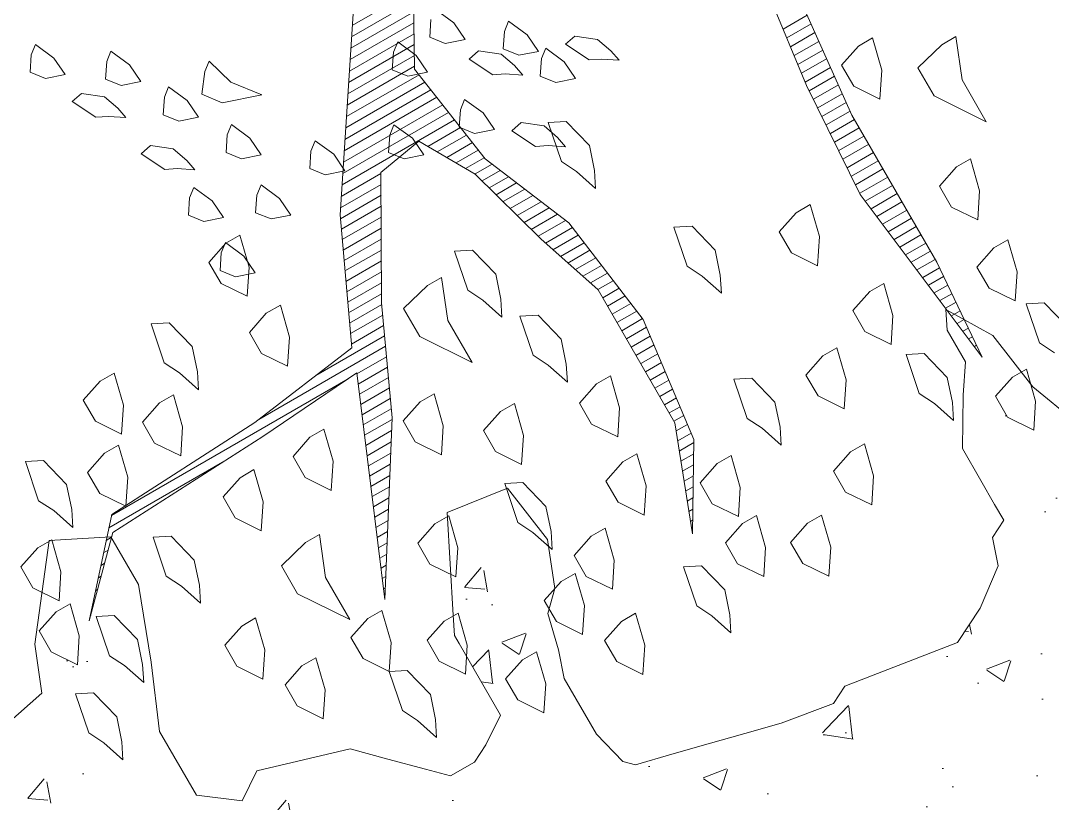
# Model space of a CAD drawing. Header units: metres. Extents: x 12093 to 20303, y 514 to 1412.
# Drawn here: x 19778.161 to 19779.715, y 688.11 to 689.29 of the extents above; entities that cross this region are included whole.
import ezdxf

# ---------------------------------------------------------------- set-up
doc = ezdxf.new("R2010")
doc.units = ezdxf.units.M
doc.layers.add('ARBOLES', color=52, linetype='Continuous', lineweight=13)
doc.layers.add('grass', color=64, linetype='Continuous', lineweight=13)
doc.layers.add('desnivel', color=9, linetype='Continuous')
pattern_1 = [(50, (19136.99335, 73.14804), (0.36436934, -0.03187817), [0.0381, -0.4191]), (355, (19136.99335, 73.14804), (-0.07048565, 0.38211329), [0.03048, -0.33528]), (100.451, (19137.0237, 73.1454), (0.293885, 0.35023338), [0.03238, -0.35618]), (46.1842, (19136.99335, 73.24964), (0.54215808, -0.08408466), [0.05715, -0.62865]), (96.6356, (19137.03853, 73.24264), (0.47480847, 0.4948511), [0.04857, -0.53427]), (351.184, (19136.99335, 73.24964), (0.4748092, 0.49485024), [0.04572, -0.50292]), (21, (19137.04415, 73.22424), (0.30322976, -0.20453104), [0.0381, -0.4191]), (326, (19137.04415, 73.22424), (0.12360406, 0.36837593), [0.03048, -0.33528]), (71.4514, (19137.06942, 73.2072), (0.42683298, 0.16384572), [0.03238, -0.35618]), (37.5, (19136.99335, 73.14804), (0.006177207, 0.169110078), [0, -0.331216, 0, -0.34036, 0, -0.33655]), (7.5, (19136.99335, 73.14804), (0.133639325, 0.20036115), [0, -0.194056, 0, -0.323596, 0, -0.12827]), (327.5, (19136.88007, 73.14804), (0.27118119, -0.011457488), [0, -0.127, 0, -0.39624, 0, -0.52578]), (317.5, (19136.82927, 73.14804), (0.29625836, 0.05085298), [0, -0.1651, 0, -0.263144, 0, -0.37338])]

# ---------------------------------------------------------------- blocks, each defined once
blk = doc.blocks.new('ghgfghgh')
at = {"layer": 'ARBOLES', "lineweight": 20}
for p, q in [((20001.78367, 663.41061), (20001.78628, 663.25253)), ((20002.11029, 663.41301), (20002.20167, 663.20867)), ((20002.15869, 663.23705), (20002.09035, 663.40149)), ((20001.71547, 663.11414), (20001.73329, 663.39038)), ((20001.72707, 663.29403), (20001.78504, 663.32749)), ((20001.72637, 663.2832), (20001.78521, 663.31717)), ((20001.72568, 663.27237), (20001.78538, 663.30684)), ((20002.13644, 663.2906), (20002.15917, 663.30372)), ((20001.72498, 663.26154), (20001.78555, 663.29651)), ((20002.13993, 663.28219), (20002.16287, 663.29544)), ((20001.72428, 663.25071), (20001.78572, 663.28619)), ((20002.14343, 663.27379), (20002.16658, 663.28715)), ((20002.14692, 663.26538), (20002.17028, 663.27887)), ((20001.72358, 663.23989), (20001.78589, 663.27586)), ((20002.15041, 663.25697), (20002.17399, 663.27058)), ((20001.72288, 663.22906), (20001.78606, 663.26554)), ((20002.15391, 663.24856), (20002.17769, 663.2623)), ((20001.72219, 663.21823), (20001.78623, 663.25521)), ((20001.78628, 663.25253), (20001.85332, 663.16713)), ((20002.1574, 663.24016), (20002.1814, 663.25401)), ((20001.72079, 663.19657), (20001.79608, 663.24004)), ((20001.72149, 663.2074), (20001.79045, 663.24722)), ((20002.16121, 663.23193), (20002.1851, 663.24572)), ((20001.72009, 663.18575), (20001.80171, 663.23287)), ((20002.20963, 663.13347), (20002.15869, 663.23705)), ((20002.1652, 663.22381), (20002.18881, 663.23744)), ((20002.1692, 663.21569), (20002.19251, 663.22915)), ((20001.71939, 663.17492), (20001.80734, 663.2257)), ((20002.17319, 663.20757), (20002.19622, 663.22087)), ((20001.718, 663.15326), (20001.81861, 663.21135)), ((20001.71869, 663.16409), (20001.81297, 663.21852)), ((20002.17718, 663.19945), (20002.19993, 663.21258)), ((20001.7173, 663.14243), (20001.82424, 663.20418)), ((20002.18118, 663.19133), (20002.20406, 663.20454)), ((20002.20167, 663.20867), (20002.28229, 663.06904)), ((20001.79882, 663.17907), (20001.82987, 663.197)), ((20001.8078, 663.17383), (20001.8355, 663.18983)), ((20002.18517, 663.18321), (20002.20857, 663.19672)), ((20001.79039, 663.18399), (20001.75434, 663.15431)), ((20001.84386, 663.1528), (20001.79039, 663.18399)), ((20001.81678, 663.1686), (20001.84113, 663.18265)), ((20002.18916, 663.17509), (20002.21309, 663.1889)), ((20002.19315, 663.16697), (20002.2176, 663.18109)), ((20001.82576, 663.16336), (20001.84676, 663.17548)), ((20002.19715, 663.15885), (20002.22211, 663.17327)), ((20001.83474, 663.15812), (20001.85239, 663.16831)), ((20001.84372, 663.15288), (20001.85981, 663.16217)), ((20001.85332, 663.16713), (20001.93263, 663.10653)), ((20002.20114, 663.15073), (20002.22663, 663.16545)), ((20001.7166, 663.13161), (20001.75434, 663.1534)), ((20001.75434, 663.15431), (20001.75489, 663.03051)), ((20001.90603, 663.09118), (20001.84386, 663.1528)), ((20001.85041, 663.14631), (20001.86758, 663.15623)), ((20001.85705, 663.13972), (20001.87536, 663.15029)), ((20002.20513, 663.14261), (20002.23114, 663.15763)), ((20001.7159, 663.12078), (20001.75439, 663.143)), ((20001.8637, 663.13314), (20001.88313, 663.14435)), ((20002.20913, 663.13449), (20002.23566, 663.14981)), ((20002.2144, 663.12711), (20002.24017, 663.14199)), ((20001.71581, 663.1103), (20001.75443, 663.1326)), ((20001.87035, 663.12655), (20001.8909, 663.13841)), ((20001.87699, 663.11996), (20001.89867, 663.13248)), ((20002.32555, 662.97876), (20002.20963, 663.13347)), ((20002.21985, 663.11983), (20002.24468, 663.13417)), ((20001.71667, 663.10037), (20001.75448, 663.1222)), ((20001.88364, 663.11337), (20001.90644, 663.12654)), ((20002.2253, 663.11256), (20002.2492, 663.12636)), ((20001.72651, 662.98753), (20001.71547, 663.11414)), ((20001.71754, 663.09045), (20001.75453, 663.1118)), ((20001.89029, 663.10679), (20001.91421, 663.1206)), ((20001.89693, 663.1002), (20001.92199, 663.11466)), ((20002.23075, 663.10528), (20002.25371, 663.11854)), ((20001.7184, 663.08052), (20001.75457, 663.10141)), ((20001.90358, 663.09361), (20001.92976, 663.10872)), ((20001.91052, 663.08719), (20001.93613, 663.10198)), ((20001.93263, 663.10653), (20002.00351, 663.01447)), ((20002.2362, 663.098), (20002.25823, 663.11072)), ((20002.24166, 663.09073), (20002.26274, 663.1029)), ((20001.91764, 663.08088), (20001.94169, 663.09476)), ((20002.24711, 663.08345), (20002.26726, 663.09508)), ((20001.71927, 663.0706), (20001.75462, 663.09101)), ((20001.96053, 663.04285), (20001.90603, 663.09118)), ((20001.92476, 663.07457), (20001.94725, 663.08755)), ((20002.25256, 663.07617), (20002.27177, 663.08726)), ((20001.72013, 663.06067), (20001.75467, 663.08061)), ((20001.93188, 663.06825), (20001.9528, 663.08033)), ((20001.939, 663.06194), (20001.95836, 663.07311)), ((20002.25801, 663.0689), (20002.27628, 663.07944)), ((20001.721, 663.05075), (20001.75471, 663.07021)), ((20001.94612, 663.05562), (20001.96392, 663.0659)), ((20002.26347, 663.06162), (20002.2808, 663.07162)), ((20002.26892, 663.05434), (20002.28491, 663.06357)), ((20002.28229, 663.06904), (20002.32555, 662.97876)), ((20001.72187, 663.04082), (20001.75476, 663.05981)), ((20001.95325, 663.04931), (20001.96947, 663.05868)), ((20002.27437, 663.04706), (20002.28882, 663.05541)), ((20001.72273, 663.0309), (20001.75481, 663.04942)), ((20001.96037, 663.043), (20001.97503, 663.05146)), ((20002.03347, 662.91652), (20001.96053, 663.04285)), ((20001.96494, 663.03521), (20001.98059, 663.04425)), ((20002.27982, 663.03979), (20002.29273, 663.04724)), ((20001.7236, 663.02097), (20001.75485, 663.03902)), ((20001.96945, 663.02739), (20001.98614, 663.03703)), ((20002.28528, 663.03251), (20002.29665, 663.03908)), ((20001.72446, 663.01105), (20001.75505, 663.02871)), ((20001.75489, 663.03051), (20001.7649, 662.92104)), ((20001.97397, 663.01958), (20001.9917, 663.02981)), ((20002.29073, 663.02523), (20002.30056, 663.03091)), ((20002.29618, 663.01796), (20002.30447, 663.02274)), ((20001.72533, 663.00112), (20001.75596, 663.01881)), ((20001.97848, 663.01176), (20001.99726, 663.0226)), ((20001.983, 663.00394), (20002.00281, 663.01538)), ((20002.00351, 663.01447), (20002.05163, 662.90041)), ((20002.30163, 663.01068), (20002.30839, 663.01458)), ((20001.72619, 662.9912), (20001.75687, 663.00891)), ((20001.98751, 662.99612), (20002.0066, 663.00714)), ((20002.30708, 663.0034), (20002.3123, 663.00641)), ((20001.69239, 662.96126), (20001.75777, 662.999)), ((20001.99202, 662.9883), (20002.01014, 662.99876)), ((20002.31254, 662.99613), (20002.31621, 662.99825)), ((20001.63446, 662.91665), (20001.72651, 662.98753)), ((20001.63826, 662.91958), (20001.75868, 662.9891)), ((20001.99654, 662.98048), (20002.01368, 662.99038)), ((20002.31799, 662.98885), (20002.32012, 662.99008)), ((20001.73148, 662.96297), (20001.75958, 662.9792)), ((20002.00105, 662.97266), (20002.01721, 662.98199)), ((20002.32344, 662.98157), (20002.32404, 662.98191)), ((20001.73268, 662.95324), (20001.76049, 662.9693)), ((20002.00557, 662.96484), (20002.02075, 662.97361)), ((20002.01008, 662.95703), (20002.02429, 662.96523)), ((20001.49847, 662.82844), (20001.72307, 662.95812)), ((20001.73138, 662.96374), (20001.64213, 662.90335)), ((20001.75805, 662.74864), (20001.73138, 662.96374)), ((20001.73389, 662.94351), (20001.76139, 662.95939)), ((20002.0146, 662.94921), (20002.02782, 662.95684)), ((20001.73509, 662.93379), (20001.7623, 662.94949)), ((20002.01911, 662.94139), (20002.03136, 662.94846)), ((20001.7363, 662.92406), (20001.7632, 662.93959)), ((20002.02362, 662.93357), (20002.0349, 662.94008)), ((20001.73751, 662.91433), (20001.76411, 662.92969)), ((20002.02814, 662.92575), (20002.03843, 662.9317)), ((20001.49867, 662.82939), (20001.63446, 662.91665)), ((20001.73871, 662.9046), (20001.76485, 662.91969)), ((20001.7649, 662.92104), (20001.75805, 662.74864)), ((20002.03265, 662.91793), (20002.04197, 662.92331)), ((20002.05013, 662.81089), (20002.03347, 662.91652)), ((20002.0347, 662.90869), (20002.04551, 662.91493)), ((20001.73992, 662.89487), (20001.76442, 662.90902)), ((20002.03621, 662.89914), (20002.04904, 662.90655)), ((20001.64213, 662.90335), (20001.4997, 662.81225)), ((20001.74113, 662.88514), (20001.764, 662.89835)), ((20002.03772, 662.88958), (20002.05159, 662.89759)), ((20002.05163, 662.90041), (20002.05013, 662.81089)), ((20001.74233, 662.87542), (20001.76358, 662.88768)), ((20002.03922, 662.88003), (20002.05141, 662.88706)), ((20001.49594, 662.81656), (20001.60381, 662.87884)), ((20001.74354, 662.86569), (20001.76315, 662.87701)), ((20002.04073, 662.87047), (20002.05123, 662.87654)), ((20001.74474, 662.85596), (20001.76273, 662.86634)), ((20002.04224, 662.86092), (20002.05106, 662.86601)), ((20001.74595, 662.84623), (20001.7623, 662.85567)), ((20002.04374, 662.85136), (20002.05088, 662.85548)), ((20001.74716, 662.8365), (20001.76188, 662.845)), ((20002.04525, 662.84181), (20002.0507, 662.84495)), ((20001.47721, 662.72835), (20001.49867, 662.82939)), ((20001.74836, 662.82677), (20001.76146, 662.83433)), ((20002.04676, 662.83225), (20002.05052, 662.83443)), ((20001.74957, 662.81704), (20001.76103, 662.82366)), ((20002.04827, 662.8227), (20002.05035, 662.8239)), ((20001.4997, 662.81225), (20001.47721, 662.72835)), ((20001.75078, 662.80732), (20001.76061, 662.81299)), ((20001.75198, 662.79759), (20001.76018, 662.80232)), ((20001.4909, 662.7928), (20001.49514, 662.79525)), ((20001.75319, 662.78786), (20001.75976, 662.79165)), ((20001.48838, 662.78092), (20001.49184, 662.78292)), ((20001.7544, 662.77813), (20001.75934, 662.78098)), ((20001.48585, 662.76904), (20001.48853, 662.77058)), ((20001.7556, 662.7684), (20001.75891, 662.77031)), ((20001.75681, 662.75867), (20001.75849, 662.75964)), ((20001.75801, 662.74895), (20001.75807, 662.74898))]:
    blk.add_line(p, q, dxfattribs=at)
at = {"layer": 'desnivel', "lineweight": 20}
for p, q in [((20001.63627, 662.58552), (20001.62231, 662.55729)), ((20001.82048, 662.58092), (20001.79661, 662.58732)), ((20001.62231, 662.55729), (20001.57894, 662.56251))]:
    blk.add_line(p, q, dxfattribs=at)
at = {"layer": 'grass'}
for p, q in [((20001.82345, 663.29657), (20001.80585, 663.30948)), ((20001.80184, 663.29968), (20001.80073, 663.28297)), ((20001.87557, 663.29814), (20001.87157, 663.28834)), ((20001.89317, 663.28522), (20001.87557, 663.29814)), ((20001.83415, 663.28075), (20001.82345, 663.29657)), ((20001.87157, 663.28834), (20001.87046, 663.27163)), ((20001.77022, 663.27829), (20001.76621, 663.26848)), ((20001.78782, 663.26537), (20001.77022, 663.27829)), ((20001.80073, 663.28297), (20001.81544, 663.27696)), ((20001.81544, 663.27696), (20001.83415, 663.28075)), ((20001.90387, 663.26941), (20001.89317, 663.28522)), ((20001.92949, 663.2761), (20001.93839, 663.2839)), ((20001.93839, 663.2839), (20001.96, 663.28079)), ((20001.96, 663.28079), (20001.9727, 663.26987)), ((20002.22134, 663.28209), (20002.20805, 663.27441)), ((20002.23005, 663.25165), (20002.22134, 663.28209)), ((20002.30038, 663.28339), (20002.28708, 663.27571)), ((20002.30628, 663.24247), (20002.30038, 663.28339)), ((20001.42606, 663.27597), (20001.42205, 663.26617)), ((20001.44366, 663.26305), (20001.42606, 663.27597)), ((20001.49779, 663.26953), (20001.49378, 663.25973)), ((20001.51539, 663.25661), (20001.49779, 663.26953)), ((20001.76621, 663.26848), (20001.7651, 663.25178)), ((20001.83794, 663.26204), (20001.84685, 663.26984)), ((20001.84685, 663.26984), (20001.86845, 663.26673)), ((20001.87046, 663.27163), (20001.88516, 663.26562)), ((20001.88516, 663.26562), (20001.90387, 663.26941)), ((20001.91078, 663.27231), (20001.90677, 663.26251)), ((20001.92838, 663.25939), (20001.91078, 663.27231)), ((20001.95199, 663.26118), (20001.92949, 663.2761)), ((20001.9727, 663.26987), (20001.9805, 663.26097)), ((20002.20805, 663.27441), (20002.19194, 663.25624)), ((20002.28708, 663.27571), (20002.26432, 663.25371)), ((20001.42205, 663.26617), (20001.42094, 663.24946)), ((20001.45436, 663.24724), (20001.44366, 663.26305)), ((20001.49378, 663.25973), (20001.49267, 663.24302)), ((20001.59112, 663.25997), (20001.58712, 663.25017)), ((20001.61162, 663.24015), (20001.59112, 663.25997)), ((20001.79851, 663.24956), (20001.78782, 663.26537)), ((20001.86044, 663.24712), (20001.83794, 663.26204)), ((20001.86845, 663.26673), (20001.88115, 663.25582)), ((20001.90677, 663.26251), (20001.90566, 663.2458)), ((20001.93907, 663.24358), (20001.92838, 663.25939)), ((20001.96379, 663.26208), (20001.95199, 663.26118)), ((20001.9805, 663.26097), (20001.96379, 663.26208)), ((20001.42094, 663.24946), (20001.43565, 663.24345)), ((20001.52609, 663.2408), (20001.51539, 663.25661)), ((20001.58712, 663.25017), (20001.58401, 663.22856)), ((20001.7651, 663.25178), (20001.7798, 663.24577)), ((20001.7798, 663.24577), (20001.79851, 663.24956)), ((20001.88115, 663.25582), (20001.88895, 663.24691)), ((20002.19194, 663.25624), (20002.20346, 663.2363)), ((20002.22827, 663.22403), (20002.23005, 663.25165)), ((20002.26432, 663.25371), (20002.27968, 663.22711)), ((20001.43565, 663.24345), (20001.45436, 663.24724)), ((20001.49267, 663.24302), (20001.50737, 663.23701)), ((20001.50737, 663.23701), (20001.52609, 663.2408)), ((20001.64103, 663.22813), (20001.61162, 663.24015)), ((20001.87225, 663.24802), (20001.86044, 663.24712)), ((20001.88895, 663.24691), (20001.87225, 663.24802)), ((20001.90566, 663.2458), (20001.92036, 663.23979)), ((20001.92036, 663.23979), (20001.93907, 663.24358)), ((20002.32931, 663.20257), (20002.30628, 663.24247)), ((20001.46105, 663.22163), (20001.46995, 663.22942)), ((20001.46995, 663.22942), (20001.49156, 663.22631)), ((20001.55259, 663.23568), (20001.54859, 663.22588)), ((20001.5702, 663.22277), (20001.55259, 663.23568)), ((20001.58401, 663.22856), (20001.60361, 663.22055)), ((20002.20346, 663.2363), (20002.22827, 663.22403)), ((20001.48355, 663.20671), (20001.46105, 663.22163)), ((20001.49156, 663.22631), (20001.50426, 663.2154)), ((20001.54859, 663.22588), (20001.54748, 663.20917)), ((20001.58089, 663.20696), (20001.5702, 663.22277)), ((20001.60361, 663.22055), (20001.64103, 663.22813)), ((20001.83372, 663.22373), (20001.82971, 663.21393)), ((20001.85132, 663.21081), (20001.83372, 663.22373)), ((20002.27968, 663.22711), (20002.32931, 663.20257)), ((20001.50426, 663.2154), (20001.51206, 663.20649)), ((20001.54748, 663.20917), (20001.56218, 663.20316)), ((20001.82971, 663.21393), (20001.8286, 663.19722)), ((20001.86201, 663.195), (20001.85132, 663.21081)), ((20001.49535, 663.2076), (20001.48355, 663.20671)), ((20001.51206, 663.20649), (20001.49535, 663.2076)), ((20001.56218, 663.20316), (20001.58089, 663.20696)), ((20001.6123, 663.19984), (20001.6083, 663.19003)), ((20001.6299, 663.18692), (20001.6123, 663.19984)), ((20001.76667, 663.19965), (20001.76267, 663.18985)), ((20001.78427, 663.18674), (20001.76667, 663.19965)), ((20001.87872, 663.19389), (20001.88763, 663.20169)), ((20001.88763, 663.20169), (20001.90924, 663.19858)), ((20001.91316, 663.20167), (20001.9303, 663.2027)), ((20001.92571, 663.16459), (20001.91316, 663.20167)), ((20001.9303, 663.2027), (20001.9523, 663.17995)), ((20001.6083, 663.19003), (20001.60719, 663.17333)), ((20001.76267, 663.18985), (20001.76156, 663.17314)), ((20001.8286, 663.19722), (20001.8433, 663.19121)), ((20001.8433, 663.19121), (20001.86201, 663.195)), ((20001.90122, 663.17897), (20001.87872, 663.19389)), ((20001.90924, 663.19858), (20001.92194, 663.18767)), ((20001.52655, 663.17197), (20001.53546, 663.17977)), ((20001.53546, 663.17977), (20001.55707, 663.17666)), ((20001.6406, 663.17111), (20001.6299, 663.18692)), ((20001.69183, 663.18449), (20001.68782, 663.17468)), ((20001.70943, 663.17157), (20001.69183, 663.18449)), ((20001.79497, 663.17093), (20001.78427, 663.18674)), ((20001.91303, 663.17987), (20001.90122, 663.17897)), ((20001.92974, 663.17876), (20001.91303, 663.17987)), ((20001.92194, 663.18767), (20001.92974, 663.17876)), ((20001.9523, 663.17995), (20001.95717, 663.15616)), ((20001.54905, 663.15705), (20001.52655, 663.17197)), ((20001.55707, 663.17666), (20001.56977, 663.16574)), ((20001.60719, 663.17333), (20001.62189, 663.16732)), ((20001.62189, 663.16732), (20001.6406, 663.17111)), ((20001.68782, 663.17468), (20001.68672, 663.15798)), ((20001.72013, 663.15576), (20001.70943, 663.17157)), ((20001.76156, 663.17314), (20001.77626, 663.16713)), ((20001.77626, 663.16713), (20001.79497, 663.17093)), ((20001.56977, 663.16574), (20001.57757, 663.15684)), ((20001.94003, 663.15513), (20001.92571, 663.16459)), ((20002.31423, 663.16727), (20002.30093, 663.15959)), ((20002.32294, 663.13683), (20002.31423, 663.16727)), ((20001.56086, 663.15794), (20001.54905, 663.15705)), ((20001.57757, 663.15684), (20001.56086, 663.15794)), ((20001.68672, 663.15798), (20001.70142, 663.15197)), ((20001.70142, 663.15197), (20001.72013, 663.15576)), ((20001.9582, 663.13902), (20001.94003, 663.15513)), ((20001.95717, 663.15616), (20001.9582, 663.13902)), ((20002.30093, 663.15959), (20002.28482, 663.14143)), ((20001.64039, 663.1426), (20001.63638, 663.13279)), ((20001.65799, 663.12968), (20001.64039, 663.1426)), ((20002.28482, 663.14143), (20002.29634, 663.12148)), ((20001.57646, 663.14013), (20001.57245, 663.13033)), ((20001.59406, 663.12721), (20001.57646, 663.14013)), ((20001.63638, 663.13279), (20001.63527, 663.11609)), ((20002.32115, 663.10921), (20002.32294, 663.13683)), ((20001.57245, 663.13033), (20001.57134, 663.11362)), ((20001.60475, 663.1114), (20001.59406, 663.12721)), ((20001.66868, 663.11387), (20001.65799, 663.12968)), ((20002.16206, 663.12374), (20002.14876, 663.11606)), ((20002.17076, 663.0933), (20002.16206, 663.12374)), ((20002.29634, 663.12148), (20002.32115, 663.10921)), ((20001.57134, 663.11362), (20001.58604, 663.10761)), ((20001.58604, 663.10761), (20001.60475, 663.1114)), ((20001.63527, 663.11609), (20001.64997, 663.11008)), ((20001.64997, 663.11008), (20001.66868, 663.11387)), ((20002.14876, 663.11606), (20002.13265, 663.0979)), ((20002.03264, 663.10221), (20002.04978, 663.10324)), ((20002.04519, 663.06513), (20002.03264, 663.10221)), ((20002.04978, 663.10324), (20002.07178, 663.08048)), ((20001.62033, 663.09467), (20001.60703, 663.08699)), ((20001.62904, 663.06423), (20001.62033, 663.09467)), ((20002.13265, 663.0979), (20002.14417, 663.07795)), ((20002.16898, 663.06568), (20002.17076, 663.0933)), ((20001.60703, 663.08699), (20001.59092, 663.06882)), ((20001.60654, 663.08779), (20001.60254, 663.07799)), ((20001.62414, 663.07487), (20001.60654, 663.08779)), ((20002.33651, 663.08261), (20002.3204, 663.06445)), ((20002.34981, 663.09029), (20002.33651, 663.08261)), ((20002.35851, 663.05986), (20002.34981, 663.09029)), ((20001.60254, 663.07799), (20001.60143, 663.06128)), ((20001.63484, 663.05906), (20001.62414, 663.07487)), ((20001.82419, 663.07938), (20001.84133, 663.08041)), ((20001.83673, 663.0423), (20001.82419, 663.07938)), ((20001.84133, 663.08041), (20001.86333, 663.05765)), ((20002.07178, 663.08048), (20002.07665, 663.0567)), ((20002.14417, 663.07795), (20002.16898, 663.06568)), ((20001.59092, 663.06882), (20001.60244, 663.04888)), ((20001.62725, 663.03661), (20001.62904, 663.06423)), ((20002.05951, 663.05567), (20002.04519, 663.06513)), ((20002.3204, 663.06445), (20002.33192, 663.0445)), ((20001.60143, 663.06128), (20001.61613, 663.05527)), ((20001.61613, 663.05527), (20001.63484, 663.05906)), ((20001.81192, 663.05457), (20001.79862, 663.04689)), ((20001.81782, 663.01365), (20001.81192, 663.05457)), ((20001.86333, 663.05765), (20001.8682, 663.03387)), ((20002.07768, 663.03956), (20002.05951, 663.05567)), ((20002.07665, 663.0567), (20002.07768, 663.03956)), ((20002.35673, 663.03223), (20002.35851, 663.05986)), ((20001.60244, 663.04888), (20001.62725, 663.03661)), ((20001.79862, 663.04689), (20001.77587, 663.02489)), ((20001.85106, 663.03284), (20001.83673, 663.0423)), ((20002.23191, 663.04882), (20002.21861, 663.04114)), ((20002.24061, 663.01838), (20002.23191, 663.04882)), ((20002.33192, 663.0445), (20002.35673, 663.03223)), ((20001.86923, 663.01673), (20001.85106, 663.03284)), ((20001.8682, 663.03387), (20001.86923, 663.01673)), ((20002.21861, 663.04114), (20002.2025, 663.02297)), ((20001.65872, 663.02818), (20001.64542, 663.0205)), ((20001.66742, 662.99774), (20001.65872, 663.02818)), ((20001.77587, 663.02489), (20001.79122, 662.99829)), ((20002.2025, 663.02297), (20002.21402, 663.00303)), ((20002.29089, 663.02399), (20002.29206, 663.00449)), ((20002.33542, 662.99927), (20002.29089, 663.02399)), ((20002.36722, 663.02942), (20002.38436, 663.03045)), ((20002.37977, 662.99234), (20002.36722, 663.02942)), ((20002.38436, 663.03045), (20002.40636, 663.00769)), ((20001.64542, 663.0205), (20001.62931, 663.00233)), ((20001.84085, 662.97375), (20001.81782, 663.01365)), ((20001.88636, 663.01776), (20001.9035, 663.01879)), ((20001.89891, 662.98068), (20001.88636, 663.01776)), ((20001.9035, 663.01879), (20001.9255, 662.99603)), ((20002.23883, 662.99076), (20002.24061, 663.01838)), ((20001.53595, 663.01049), (20001.55309, 663.01152)), ((20001.5485, 662.97341), (20001.53595, 663.01049)), ((20001.55309, 663.01152), (20001.57509, 662.98876)), ((20002.29206, 663.00449), (20002.30953, 662.97423)), ((20001.62931, 663.00233), (20001.64083, 662.98239)), ((20001.66564, 662.97012), (20001.66742, 662.99774)), ((20001.79122, 662.99829), (20001.84085, 662.97375)), ((20001.9255, 662.99603), (20001.93037, 662.97225)), ((20002.21402, 663.00303), (20002.23883, 662.99076)), ((20002.37356, 662.95068), (20002.33542, 662.99927)), ((20001.57509, 662.98876), (20001.57996, 662.96497)), ((20002.18742, 662.98767), (20002.17413, 662.97999)), ((20002.19613, 662.95724), (20002.18742, 662.98767)), ((20002.39409, 662.98288), (20002.37977, 662.99234)), ((20001.64083, 662.98239), (20001.66564, 662.97012)), ((20001.91324, 662.97122), (20001.89891, 662.98068)), ((20002.17413, 662.97999), (20002.15802, 662.96183)), ((20002.25316, 662.9813), (20002.2703, 662.98233)), ((20002.26571, 662.94421), (20002.25316, 662.9813)), ((20002.2703, 662.98233), (20002.2923, 662.95957)), ((20002.30953, 662.97423), (20002.3075, 662.9428)), ((20001.56282, 662.96395), (20001.5485, 662.97341)), ((20001.58099, 662.94784), (20001.56282, 662.96395)), ((20001.57996, 662.96497), (20001.58099, 662.94784)), ((20001.9314, 662.95511), (20001.91324, 662.97122)), ((20001.93037, 662.97225), (20001.9314, 662.95511)), ((20002.3675, 662.96752), (20002.3542, 662.95984)), ((20002.3762, 662.93709), (20002.3675, 662.96752)), ((20001.48763, 662.95599), (20001.47152, 662.93783)), ((20001.50092, 662.96367), (20001.48763, 662.95599)), ((20001.50963, 662.93324), (20001.50092, 662.96367)), ((20001.97232, 662.961), (20001.95903, 662.95333)), ((20001.98103, 662.93057), (20001.97232, 662.961)), ((20002.08947, 662.95772), (20002.10661, 662.95874)), ((20002.10202, 662.92063), (20002.08947, 662.95772)), ((20002.10661, 662.95874), (20002.12861, 662.93599)), ((20002.15802, 662.96183), (20002.16953, 662.94188)), ((20002.19435, 662.92961), (20002.19613, 662.95724)), ((20002.2923, 662.95957), (20002.29717, 662.93578)), ((20002.3542, 662.95984), (20002.33809, 662.94168)), ((20001.95903, 662.95333), (20001.94292, 662.93516)), ((20002.4312, 662.90326), (20002.37356, 662.95068)), ((20001.47152, 662.93783), (20001.48304, 662.91788)), ((20001.5439, 662.93529), (20001.5278, 662.91713)), ((20001.5572, 662.94297), (20001.5439, 662.93529)), ((20001.56591, 662.91253), (20001.5572, 662.94297)), ((20001.7915, 662.93639), (20001.77539, 662.91823)), ((20001.80479, 662.94407), (20001.7915, 662.93639)), ((20001.8135, 662.91364), (20001.80479, 662.94407)), ((20001.88102, 662.93489), (20001.86772, 662.92721)), ((20001.88973, 662.90445), (20001.88102, 662.93489)), ((20001.94292, 662.93516), (20001.95443, 662.91521)), ((20002.12861, 662.93599), (20002.13348, 662.9122)), ((20002.16953, 662.94188), (20002.19435, 662.92961)), ((20002.28003, 662.93476), (20002.26571, 662.94421)), ((20002.2982, 662.91865), (20002.28003, 662.93476)), ((20002.29717, 662.93578), (20002.2982, 662.91865)), ((20002.3075, 662.9428), (20002.30665, 662.89188)), ((20002.33809, 662.94168), (20002.34961, 662.92173)), ((20002.37442, 662.90946), (20002.3762, 662.93709)), ((20001.50785, 662.90561), (20001.50963, 662.93324)), ((20001.86772, 662.92721), (20001.85161, 662.90904)), ((20001.97925, 662.90294), (20001.98103, 662.93057)), ((20001.48304, 662.91788), (20001.50785, 662.90561)), ((20001.5278, 662.91713), (20001.53931, 662.89718)), ((20001.77539, 662.91823), (20001.78691, 662.89828)), ((20001.95443, 662.91521), (20001.97925, 662.90294)), ((20002.11634, 662.91117), (20002.10202, 662.92063)), ((20002.34961, 662.92173), (20002.37442, 662.90946)), ((20001.56413, 662.88491), (20001.56591, 662.91253)), ((20001.70019, 662.91027), (20001.6869, 662.9026)), ((20001.7089, 662.87984), (20001.70019, 662.91027)), ((20001.81172, 662.88601), (20001.8135, 662.91364)), ((20001.85161, 662.90904), (20001.86313, 662.8891)), ((20002.13451, 662.89506), (20002.11634, 662.91117)), ((20002.13348, 662.9122), (20002.13451, 662.89506)), ((20001.53931, 662.89718), (20001.56413, 662.88491)), ((20001.6869, 662.9026), (20001.67079, 662.88443)), ((20001.78691, 662.89828), (20001.81172, 662.88601)), ((20001.88794, 662.87683), (20001.88973, 662.90445)), ((20002.21354, 662.89637), (20002.20024, 662.88869)), ((20002.22225, 662.86593), (20002.21354, 662.89637)), ((20001.49174, 662.88745), (20001.47563, 662.86928)), ((20001.50504, 662.89512), (20001.49174, 662.88745)), ((20001.51375, 662.86469), (20001.50504, 662.89512)), ((20001.86313, 662.8891), (20001.88794, 662.87683)), ((20001.99741, 662.88684), (20001.98412, 662.87916)), ((20002.00612, 662.8564), (20001.99741, 662.88684)), ((20002.20024, 662.88869), (20002.18414, 662.87052)), ((20002.30665, 662.89188), (20002.32412, 662.86162)), ((20001.41655, 662.87949), (20001.43368, 662.88052)), ((20001.42909, 662.84241), (20001.41655, 662.87949)), ((20001.43368, 662.88052), (20001.45569, 662.85776)), ((20001.67079, 662.88443), (20001.6823, 662.86448)), ((20001.70712, 662.85222), (20001.7089, 662.87984)), ((20001.98412, 662.87916), (20001.96801, 662.86099)), ((20002.07364, 662.87765), (20002.05753, 662.85949)), ((20002.08694, 662.88533), (20002.07364, 662.87765)), ((20002.09564, 662.85489), (20002.08694, 662.88533)), ((20001.47563, 662.86928), (20001.48715, 662.84933)), ((20001.6337, 662.87189), (20001.62041, 662.86421)), ((20001.64241, 662.84145), (20001.6337, 662.87189)), ((20002.18414, 662.87052), (20002.19565, 662.85058)), ((20002.22047, 662.83831), (20002.22225, 662.86593)), ((20001.45569, 662.85776), (20001.46055, 662.83398)), ((20001.51196, 662.83706), (20001.51375, 662.86469)), ((20001.62041, 662.86421), (20001.6043, 662.84604)), ((20001.6823, 662.86448), (20001.70712, 662.85222)), ((20001.87184, 662.85866), (20001.88897, 662.85969)), ((20001.88438, 662.82158), (20001.87184, 662.85866)), ((20001.88897, 662.85969), (20001.91098, 662.83693)), ((20001.96801, 662.86099), (20001.97952, 662.84105)), ((20002.00434, 662.82878), (20002.00612, 662.8564)), ((20002.05753, 662.85949), (20002.06905, 662.83954)), ((20002.32412, 662.86162), (20002.33722, 662.83892)), ((20001.48715, 662.84933), (20001.51196, 662.83706)), ((20001.87451, 662.8542), (20001.81719, 662.83119)), ((20001.91265, 662.80561), (20001.87451, 662.8542)), ((20002.09386, 662.82727), (20002.09564, 662.85489)), ((20002.19565, 662.85058), (20002.22047, 662.83831)), ((20001.44342, 662.83295), (20001.42909, 662.84241)), ((20001.6043, 662.84604), (20001.61581, 662.8261)), ((20001.64063, 662.81383), (20001.64241, 662.84145)), ((20001.91098, 662.83693), (20001.91585, 662.81315)), ((20001.97952, 662.84105), (20002.00434, 662.82878)), ((20002.06905, 662.83954), (20002.09386, 662.82727)), ((20002.33722, 662.83892), (20002.34596, 662.82379)), ((20001.46158, 662.81684), (20001.44342, 662.83295)), ((20001.46055, 662.83398), (20001.46158, 662.81684)), ((20001.81864, 662.82795), (20001.80535, 662.82027)), ((20001.81719, 662.83119), (20001.82304, 662.7337)), ((20001.82735, 662.79752), (20001.81864, 662.82795)), ((20002.111, 662.8283), (20002.0977, 662.82062)), ((20002.1197, 662.79786), (20002.111, 662.8283)), ((20002.1729, 662.82857), (20002.1596, 662.8209)), ((20002.1816, 662.79814), (20002.1729, 662.82857)), ((20001.61581, 662.8261), (20001.64063, 662.81383)), ((20001.80535, 662.82027), (20001.78924, 662.80211)), ((20001.89871, 662.81212), (20001.88438, 662.82158)), ((20002.0977, 662.82062), (20002.08159, 662.80245)), ((20002.1596, 662.8209), (20002.14349, 662.80273)), ((20002.34596, 662.82379), (20002.33519, 662.80749)), ((20001.49767, 662.8081), (20001.43918, 662.80459)), ((20001.49342, 662.80468), (20001.49845, 662.80758)), ((20001.52388, 662.76271), (20001.49767, 662.8081)), ((20001.53781, 662.80766), (20001.55494, 662.80868)), ((20001.55035, 662.77057), (20001.53781, 662.80766)), ((20001.55494, 662.80868), (20001.57695, 662.78593)), ((20001.69588, 662.81026), (20001.68258, 662.80259)), ((20001.70177, 662.76934), (20001.69588, 662.81026)), ((20001.91687, 662.79601), (20001.89871, 662.81212)), ((20001.91585, 662.81315), (20001.91687, 662.79601)), ((20001.95396, 662.80855), (20001.93785, 662.79039)), ((20001.96726, 662.81623), (20001.95396, 662.80855)), ((20001.97596, 662.7858), (20001.96726, 662.81623)), ((20002.04977, 662.81314), (20002.05017, 662.81337)), ((20002.33519, 662.80749), (20002.34073, 662.78043)), ((20001.42834, 662.79765), (20001.41223, 662.77948)), ((20001.43918, 662.80459), (20001.42554, 662.70593)), ((20001.44164, 662.80532), (20001.42834, 662.79765)), ((20001.45034, 662.77489), (20001.44164, 662.80532)), ((20001.68258, 662.80259), (20001.65982, 662.78058)), ((20001.78924, 662.80211), (20001.80076, 662.78216)), ((20001.82557, 662.76989), (20001.82735, 662.79752)), ((20001.91936, 662.75905), (20001.91265, 662.80561)), ((20002.08159, 662.80245), (20002.09311, 662.78251)), ((20002.11792, 662.77024), (20002.1197, 662.79786)), ((20002.14349, 662.80273), (20002.15501, 662.78278)), ((20002.17982, 662.77051), (20002.1816, 662.79814)), ((20001.93785, 662.79039), (20001.94937, 662.77044)), ((20001.41223, 662.77948), (20001.42375, 662.75953)), ((20001.57695, 662.78593), (20001.58182, 662.76214)), ((20001.65982, 662.78058), (20001.67518, 662.75399)), ((20001.80076, 662.78216), (20001.82557, 662.76989)), ((20001.97418, 662.75817), (20001.97596, 662.7858)), ((20002.0417, 662.77942), (20002.05884, 662.78045)), ((20002.05424, 662.74234), (20002.0417, 662.77942)), ((20002.05884, 662.78045), (20002.08084, 662.75769)), ((20002.09311, 662.78251), (20002.11792, 662.77024)), ((20002.15501, 662.78278), (20002.17982, 662.77051)), ((20002.34073, 662.78043), (20002.32358, 662.74026)), ((20001.44856, 662.74726), (20001.45034, 662.77489)), ((20001.56468, 662.76111), (20001.55035, 662.77057)), ((20001.72481, 662.72945), (20001.70177, 662.76934)), ((20001.93888, 662.77325), (20001.92558, 662.76557)), ((20001.94758, 662.74282), (20001.93888, 662.77325)), ((20001.94937, 662.77044), (20001.97418, 662.75817)), ((20001.42375, 662.75953), (20001.44856, 662.74726)), ((20001.48333, 662.75716), (20001.48523, 662.75825)), ((20001.53612, 662.68909), (20001.52388, 662.76271)), ((20001.58285, 662.745), (20001.56468, 662.76111)), ((20001.58182, 662.76214), (20001.58285, 662.745)), ((20001.92558, 662.76557), (20001.90947, 662.74741)), ((20001.91297, 662.73519), (20001.91936, 662.75905)), ((20001.67518, 662.75399), (20001.72481, 662.72945)), ((20002.08084, 662.75769), (20002.08571, 662.73391)), ((20001.45905, 662.74445), (20001.44575, 662.73678)), ((20001.46776, 662.71402), (20001.45905, 662.74445)), ((20001.48081, 662.74528), (20001.48192, 662.74592)), ((20001.90947, 662.74741), (20001.92099, 662.72746)), ((20001.9458, 662.71519), (20001.94758, 662.74282)), ((20002.06857, 662.73288), (20002.05424, 662.74234)), ((20002.32358, 662.74026), (20002.30205, 662.70766)), ((20001.44575, 662.73678), (20001.42964, 662.71861)), ((20001.47829, 662.73339), (20001.47862, 662.73359)), ((20001.48386, 662.73218), (20001.501, 662.73321)), ((20001.49641, 662.6951), (20001.48386, 662.73218)), ((20001.501, 662.73321), (20001.523, 662.71046)), ((20001.63528, 662.73095), (20001.62199, 662.72328)), ((20001.64399, 662.70052), (20001.63528, 662.73095)), ((20001.74194, 662.73047), (20001.72584, 662.71231)), ((20001.75524, 662.73815), (20001.74194, 662.73047)), ((20001.76395, 662.70772), (20001.75524, 662.73815)), ((20001.82763, 662.73562), (20001.81433, 662.72794)), ((20001.82304, 662.7337), (20001.82421, 662.71421)), ((20001.83633, 662.70518), (20001.82763, 662.73562)), ((20001.92287, 662.70056), (20001.91297, 662.73519)), ((20001.99618, 662.73541), (20001.98289, 662.72774)), ((20002.00489, 662.70498), (20001.99618, 662.73541)), ((20002.08674, 662.71677), (20002.06857, 662.73288)), ((20002.08571, 662.73391), (20002.08674, 662.71677)), ((20001.62199, 662.72328), (20001.60588, 662.70511)), ((20001.81433, 662.72794), (20001.79822, 662.70977)), ((20001.92099, 662.72746), (20001.9458, 662.71519)), ((20001.98289, 662.72774), (20001.96678, 662.70957)), ((20001.42964, 662.71861), (20001.44116, 662.69866)), ((20001.46597, 662.68639), (20001.46776, 662.71402)), ((20001.523, 662.71046), (20001.52787, 662.68667)), ((20001.72584, 662.71231), (20001.73735, 662.69236)), ((20001.79822, 662.70977), (20001.80974, 662.68983)), ((20001.82421, 662.71421), (20001.82858, 662.70664)), ((20001.96678, 662.70957), (20001.9783, 662.68962)), ((20001.42554, 662.70593), (20001.43224, 662.65937)), ((20001.60588, 662.70511), (20001.6174, 662.68516)), ((20001.64221, 662.67289), (20001.64399, 662.70052)), ((20001.76217, 662.68009), (20001.76395, 662.70772)), ((20001.82858, 662.70664), (20001.86789, 662.63856)), ((20001.83455, 662.67756), (20001.83633, 662.70518)), ((20001.92841, 662.6735), (20001.92287, 662.70056)), ((20002.00311, 662.67735), (20002.00489, 662.70498)), ((20002.30205, 662.70766), (20002.19498, 662.66602)), ((20001.44116, 662.69866), (20001.46597, 662.68639)), ((20001.51074, 662.68564), (20001.49641, 662.6951)), ((20001.69259, 662.69312), (20001.67929, 662.68544)), ((20001.7013, 662.66268), (20001.69259, 662.69312)), ((20001.73735, 662.69236), (20001.76217, 662.68009)), ((20001.80974, 662.68983), (20001.83455, 662.67756)), ((20001.88877, 662.69113), (20001.87266, 662.67297)), ((20001.90207, 662.69881), (20001.88877, 662.69113)), ((20001.91078, 662.66837), (20001.90207, 662.69881)), ((20001.9783, 662.68962), (20002.00311, 662.67735)), ((20001.5289, 662.66953), (20001.51074, 662.68564)), ((20001.52787, 662.68667), (20001.5289, 662.66953)), ((20001.544, 662.62303), (20001.53612, 662.68909)), ((20001.6174, 662.68516), (20001.64221, 662.67289)), ((20001.67929, 662.68544), (20001.66319, 662.66727)), ((20001.76217, 662.68009), (20001.7793, 662.68112)), ((20001.77471, 662.64301), (20001.76217, 662.68009)), ((20001.7793, 662.68112), (20001.80131, 662.65836)), ((20001.87266, 662.67297), (20001.88418, 662.65302)), ((20001.95898, 662.62054), (20001.92841, 662.6735)), ((20001.66319, 662.66727), (20001.6747, 662.64733)), ((20001.69952, 662.63506), (20001.7013, 662.66268)), ((20001.909, 662.64075), (20001.91078, 662.66837)), ((20002.19498, 662.66602), (20002.18421, 662.64972)), ((20001.43224, 662.65937), (20001.39879, 662.62997)), ((20001.46419, 662.65877), (20001.48133, 662.6598)), ((20001.47674, 662.62169), (20001.46419, 662.65877)), ((20001.48133, 662.6598), (20001.50333, 662.63704)), ((20001.80131, 662.65836), (20001.80618, 662.63458)), ((20001.88418, 662.65302), (20001.909, 662.64075)), ((20001.6747, 662.64733), (20001.69952, 662.63506)), ((20001.78904, 662.63355), (20001.77471, 662.64301)), ((20002.18421, 662.64972), (20002.13446, 662.63108)), ((20001.50333, 662.63704), (20001.5082, 662.61325)), ((20001.8072, 662.61744), (20001.78904, 662.63355)), ((20001.80618, 662.63458), (20001.8072, 662.61744)), ((20001.86789, 662.63856), (20001.85393, 662.61033)), ((20002.13446, 662.63108), (20002.09983, 662.62117)), ((20001.49107, 662.61223), (20001.47674, 662.62169)), ((20001.57894, 662.56251), (20001.544, 662.62303)), ((20002.09983, 662.62117), (20002.0652, 662.61126)), ((20001.50923, 662.59612), (20001.49107, 662.61223)), ((20001.5082, 662.61325), (20001.50923, 662.59612)), ((20001.98402, 662.59465), (20001.95898, 662.62054)), ((20002.0652, 662.61126), (20002.03058, 662.60136)), ((20001.72502, 662.6065), (20001.63627, 662.58552)), ((20001.76081, 662.59691), (20001.72502, 662.6065)), ((20001.85393, 662.61033), (20001.84317, 662.59403)), ((20002.03058, 662.60136), (20001.99595, 662.59145)), ((20001.79661, 662.58732), (20001.76081, 662.59691)), ((20001.84317, 662.59403), (20001.82048, 662.58092)), ((20001.99595, 662.59145), (20001.98402, 662.59465))]:
    blk.add_line(p, q, dxfattribs=at)

msp = doc.modelspace()

# ---------------------------------------------------------------- hatches: boundary and pattern name
at = {"layer": 'grass'}
h = msp.add_hatch(dxfattribs=at)
h.set_pattern_fill('AR-CONC', color=256, scale=0.002, style=0)
h.set_pattern_definition(pattern_1)
h.paths.add_polyline_path([(19780.8299, 688.5427), (19780.0266, 688.7505), (19779.9921, 688.7066), (19779.939, 688.66), (19779.9409, 688.6291), (19779.9118, 688.5963), (19779.8827, 688.5635), (19779.843, 688.6046), (19779.8102, 688.6336), (19779.7775, 688.6627), (19779.6861, 688.7379), (19779.6829, 688.7419), (19779.6902, 688.7163), (19779.6874, 688.6725), (19779.6481, 688.692), (19779.6298, 688.7236), (19779.6553, 688.7524), (19779.6686, 688.7601), (19779.6256, 688.815), (19779.583, 688.8386), (19779.6099, 688.7824), (19779.557, 688.853), (19779.5549, 688.8542), (19779.5568, 688.8232), (19779.5845, 688.7753), (19779.5813, 688.7254), (19779.5799, 688.6446), (19779.6076, 688.5966), (19779.6284, 688.5606), (19779.6423, 688.5367), (19779.6252, 688.5108), (19779.634, 688.4679), (19779.6068, 688.4042), (19779.5726, 688.3525), (19779.4028, 688.2864), (19779.3857, 688.2606), (19779.3838, 688.2598), (19779.3481, 688.1059), (19780.6315, 687.8191)])
h = msp.add_hatch(dxfattribs=at)
h.set_pattern_fill('AR-CONC', color=256, scale=0.002, style=0)
h.set_pattern_definition(pattern_1)
h.paths.add_polyline_path([(19779.3838, 688.2598), (19779.3068, 688.231), (19779.2519, 688.2153), (19779.197, 688.1996), (19779.1421, 688.1839), (19779.0872, 688.1682), (19779.0682, 688.1732), (19779.0285, 688.2143), (19778.98, 688.2983), (19778.9713, 688.3412), (19778.9555, 688.3961), (19778.9573, 688.4028), (19778.95, 688.4155), (19778.9654, 688.4329), (19778.9657, 688.434), (19778.9566, 688.4972), (19778.9329, 688.5181), (19778.9102, 688.5331), (19778.8929, 688.5842), (19778.8037, 688.5484), (19778.804, 688.5421), (19778.806, 688.5432), (19778.8198, 688.495), (19778.8169, 688.4512), (19778.8093, 688.455), (19778.8129, 688.3938), (19778.813, 688.3926), (19778.8202, 688.3968), (19778.834, 688.3485), (19778.8329, 688.3315), (19778.8841, 688.2429), (19778.8692, 688.2129), (19779.3481, 688.1059)])
h.paths.add_polyline_path([(19778.9493, 688.2463), (19778.9099, 688.2658), (19778.8916, 688.2974), (19778.9172, 688.3263), (19778.9383, 688.3384), (19778.9521, 688.2902)], flags=16)
h = msp.add_hatch(dxfattribs=at)
h.set_pattern_fill('AR-CONC', color=256, scale=0.002, style=0)
h.set_pattern_definition(pattern_1)
h.paths.add_polyline_path([(19779.3481, 688.1059), (19778.8692, 688.2129), (19778.8619, 688.1981), (19778.8449, 688.1722), (19778.8089, 688.1515), (19778.771, 688.1616), (19778.7142, 688.1768), (19778.6575, 688.192), (19778.5167, 688.1588), (19778.4946, 688.114), (19778.4258, 688.1223), (19778.3704, 688.2182), (19778.3579, 688.323), (19778.3572, 688.3273), (19778.3425, 688.3306), (19778.3448, 688.3192), (19778.3464, 688.292), (19778.3176, 688.3175), (19778.2949, 688.3325), (19778.2917, 688.3419), (19778.2487, 688.3515), (19778.2466, 688.3187), (19778.2073, 688.3382), (19778.1923, 688.3641), (19778.1847, 688.3658), (19778.1825, 688.3497), (19778.1931, 688.2759), (19778.1401, 688.2293), (19778.1375, 688.2288), (19778.1383, 688.214), (19778.1242, 688.2266), (19778.0233, 688.2098), (19778.039, 688.1549), (19778.0183, 688.1605), (19777.9883, 687.7442), (19779.2021, 687.4771)])
h.paths.add_polyline_path([(19778.3152, 688.1756), (19778.2864, 688.2011), (19778.2637, 688.2161), (19778.2438, 688.2749), (19778.271, 688.2766), (19778.3059, 688.2405), (19778.3136, 688.2027)], flags=16)

# ---------------------------------------------------------------- block references
at = {"layer": 'Defpoints', "lineweight": 20, "xscale": 1.586003757394792, "yscale": 1.586003757394792, "zscale": 1.586003757394792}
msp.add_blockref('ghgfghgh', (-11944.1536, -362.7044), dxfattribs=at)

doc.saveas('drawing.dxf')
